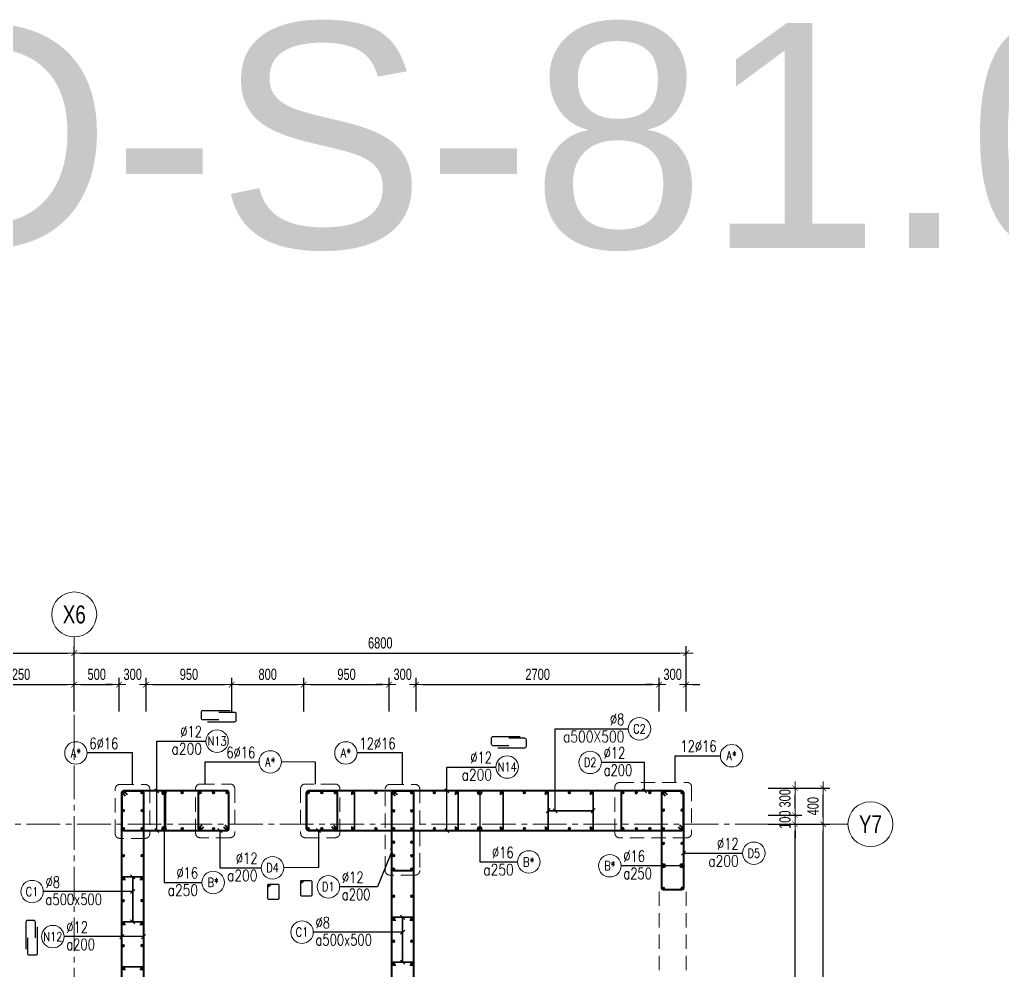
# Model space of a CAD drawing. Header units: millimetres. Extents: x 738475 to 1279438, y -34239 to 156422.
# Drawn here: x 1206921 to 1217840, y 145856 to 156422 of the extents above; entities that cross this region are included whole.
import ezdxf
from ezdxf.enums import TextEntityAlignment as Align

# ---------------------------------------------------------------- set-up
doc = ezdxf.new("R2010")
doc.units = ezdxf.units.MM
doc.header["$MEASUREMENT"] = 0
doc.linetypes.add('HIDDEN2', pattern=[4.7625, 3.175, -1.5875])
doc.linetypes.add('OF_Grid_1$0$CENTER2', pattern=[1.125, 0.75, -0.125, 0.125, -0.125])
doc.layers.get('0').update_dxf_attribs({"lineweight": 20})
doc.layers.get('Defpoints').update_dxf_attribs({"color": 151, "lineweight": 9})
for name, color, linetype, lineweight in [('KC-LEADER', 153, 'Continuous', 18), ('KC-THEP', 6, 'Continuous', 40), ('NDC_S_BEAM', 3, 'HIDDEN2', 20), ('NDC_S_DIM', 1, 'Continuous', 15), ('NDC_S_ENG TEXT', 2, 'Continuous', 20), ('NDC_S_HIDDEN', 8, 'HIDDEN2', 13), ('NDC_S_LEADER', 1, 'Continuous', 15), ('NDC_S_REBAR', 4, 'Continuous', 35), ('NDC_S_STIRRUP', 4, 'Continuous', 40), ('NDC_S_VN TEXT', 7, 'Continuous', 20), ('NDC_S_WALL', 6, 'Continuous', 35), ('OF_Grid_1$0$NDC_S_AXIS', 5, 'OF_Grid_1$0$CENTER2', 13), ('OF_Grid_1$0$NDC_S_SYMBOL', 1, 'Continuous', 15), ('OF_Grid_1$0$NDC_S_TEXT SYMBOL', 7, 'Continuous', 20)]:
    doc.layers.add(name, color=color, linetype=linetype, lineweight=lineweight)
doc.layers.add('Leader', color=6, linetype='Continuous')
doc.layers.add('Ligature', color=1, linetype='Continuous')
doc.styles.add('NDC_DIM', font='', dxfattribs={"width": 0.75})
doc.styles.add('NDC_EN TXT', font='romans.shx', dxfattribs={"width": 0.8})
doc.styles.add('OF_Grid_1$0$NDC_ANNO', font='', dxfattribs={"width": 0.8})
doc.styles.get("Standard").update_dxf_attribs({"font": 'arial.ttf'})
doc.styles.get('NDC_DIM').set_extended_font_data('Dotum')
doc.styles.get('OF_Grid_1$0$NDC_ANNO').set_extended_font_data('Dotum')
doc.dimstyles.new('NDC_dim_25', dxfattribs={"dimscale": 25, "dimtxt": 2.5, "dimasz": 1.5, "dimexe": 1.5, "dimexo": 2.5, "dimgap": 1, "dimtad": 1, "dimdec": 0, "dimzin": 0, "dimdsep": 46, "dimtxsty": 'NDC_DIM', "dimblk": 'DIMMARK', "dimcen": 0.09, "dimdle": 1.2, "dimclrd": 1, "dimclre": 1, "dimclrt": 3, "dimadec": 0, "dimazin": 0, "dimtfac": 1, "dimtdec": 0, "dimtix": 1, "dimtofl": 0, "dimtmove": 0, "dimatfit": 3, "dimfxl": 6, "dimfxlon": 1, "dimtolj": 1, "dimtzin": 0, "dimarcsym": 0})
doc.dimstyles.new('NDC_dim_30', dxfattribs={"dimscale": 30, "dimtxt": 2.5, "dimasz": 1.5, "dimexe": 1.5, "dimexo": 2.5, "dimgap": 1, "dimtad": 1, "dimdec": 0, "dimzin": 0, "dimdsep": 46, "dimtxsty": 'NDC_DIM', "dimblk": 'DIMMARK', "dimcen": 0.09, "dimdle": 1.2, "dimclrd": 1, "dimclre": 1, "dimclrt": 3, "dimadec": 0, "dimazin": 0, "dimtfac": 1, "dimtdec": 0, "dimtix": 1, "dimtofl": 0, "dimtmove": 0, "dimatfit": 3, "dimfxl": 6, "dimfxlon": 1, "dimtolj": 1, "dimtzin": 0, "dimarcsym": 0})
doc.dimstyles.new('NDC_dim_50', dxfattribs={"dimscale": 50, "dimtxt": 2.5, "dimasz": 1.5, "dimexe": 1.5, "dimexo": 2.5, "dimgap": 1, "dimtad": 1, "dimdec": 0, "dimzin": 0, "dimdsep": 46, "dimtxsty": 'NDC_DIM', "dimblk": 'DIMMARK', "dimcen": 0.09, "dimdle": 1.2, "dimclrd": 1, "dimclre": 1, "dimclrt": 3, "dimadec": 0, "dimazin": 0, "dimtfac": 1, "dimtdec": 0, "dimtix": 1, "dimtofl": 0, "dimtmove": 0, "dimatfit": 3, "dimfxl": 6, "dimfxlon": 1, "dimtolj": 1, "dimtzin": 0, "dimarcsym": 0})

# ---------------------------------------------------------------- blocks, each defined once
blk = doc.blocks.new('THEP')
at = {"layer": 'KC-LEADER', "color": 6}
blk.add_circle((0, 0), 14, dxfattribs=at)
at = {"layer": 'KC-THEP'}
for p, q in [((-14, 0), (14, 0)), ((10, 10), (-10, -10)), ((-10, 10), (10, -10)), ((0, 14), (0, -14))]:
    blk.add_line(p, q, dxfattribs=at)
blk = doc.blocks.new('DIMMARK')
at = {"layer": 'NDC_S_DIM', "color": 1}
blk.add_line((-1.5, 0), (1, 0), dxfattribs=at)
at = {"layer": 'NDC_S_DIM', "color": 2, "const_width": 0.1}
blk.add_lwpolyline([(-0.42, -0.42), (0.42, 0.42)], dxfattribs=at)
blk = doc.blocks.new('*U11')
blk.add_circle((-2.5, 0), 2.5)
at = {"layer": 'NDC_S_VN TEXT', "color": 3, "style": 'NDC_EN TXT', "width": 0.75}
for tag, p in [('DK1', (0.5, 0.85)), ('KC1', (0.5, -2.97))]:
    blk.add_attdef(tag, p, '', height=2.5, dxfattribs=at)
at = {"layer": 'NDC_S_VN TEXT', "color": 7, "style": 'NDC_EN TXT', "width": 0.8}
blk.add_attdef('SH2', text='', height=2, dxfattribs=at).set_placement((-2.5, 0), align=Align.MIDDLE)
blk = doc.blocks.new('A$C72321851')
at = {"layer": 'Ligature'}
for points in [[(-61, -129), (-61, 171, -0.414214), (-43, 189), (26, 189, -0.414214), (43, 171), (43, -4)], [(-40, -4), (-40, -180, 0.414214), (-22, -197), (47, -197, 0.414214), (65, -180), (65, 121)]]:
    blk.add_lwpolyline(points, format="xyb", dxfattribs=at)
blk = doc.blocks.new('*U12')
blk.add_circle((-2.5, 0), 2.5)
at = {"layer": 'NDC_S_VN TEXT', "color": 3, "style": 'NDC_EN TXT', "width": 0.75}
for tag, p in [('DK1', (0.5, 0.85)), ('KC1', (0.5, -2.97))]:
    blk.add_attdef(tag, p, '', height=2.5, dxfattribs=at)
at = {"layer": 'NDC_S_VN TEXT', "color": 7, "style": 'NDC_EN TXT', "width": 0.8}
blk.add_attdef('SH2', text='', height=2, dxfattribs=at).set_placement((-2.5, 0), align=Align.MIDDLE)
blk = doc.blocks.new('*U9')
blk.add_circle((2.5, 0), 2.5)
at = {"layer": 'NDC_S_VN TEXT', "color": 3, "style": 'NDC_EN TXT', "width": 0.75}
blk.add_attdef('DK2', text='', height=2.5, dxfattribs=at).set_placement((-0.85, 0.85), align=Align.RIGHT)
at = {"layer": 'NDC_S_VN TEXT', "color": 7, "style": 'NDC_EN TXT', "width": 0.8}
blk.add_attdef('SH3', text='', height=2, dxfattribs=at).set_placement((2.5, 0), align=Align.MIDDLE)
blk = doc.blocks.new('*U10')
blk.add_circle((2.5, 0), 2.5)
at = {"layer": 'NDC_S_VN TEXT', "color": 3, "style": 'NDC_EN TXT'}
for tag, width, p in [('DK2', 0.75, (-0.85, 0.85)), ('KC2', 0.8, (-0.85, -2.97))]:
    blk.add_attdef(tag, text='', height=2.5, dxfattribs=dict(at, width=width)).set_placement(p, align=Align.RIGHT)
at = {"layer": 'NDC_S_VN TEXT', "color": 7, "style": 'NDC_EN TXT', "width": 0.8}
blk.add_attdef('SH3', text='', height=2, dxfattribs=at).set_placement((2.5, 0), align=Align.MIDDLE)
blk = doc.blocks.new('*U13')
blk.add_circle((-2.5, 0), 2.5)
at = {"layer": 'NDC_S_VN TEXT', "color": 3, "style": 'NDC_EN TXT', "width": 0.75}
blk.add_attdef('DK1', (0.5, 0.85), '', height=2.5, dxfattribs=at)
at = {"layer": 'NDC_S_VN TEXT', "color": 7, "style": 'NDC_EN TXT', "width": 0.8}
blk.add_attdef('SH2', text='', height=2, dxfattribs=at).set_placement((-2.5, 0), align=Align.MIDDLE)
blk = doc.blocks.new('*U31')
at = {"layer": 'KC-THEP', "xscale": -1, "rotation": 170.331435563619}
blk.add_blockref('THEP', (0, 200), dxfattribs=at)
at = {"layer": 'KC-THEP', "rotation": 9.668564436380946}
blk.add_blockref('THEP', (0, -200), dxfattribs=at)
blk = doc.blocks.new('*U38')
at = {"layer": 'NDC_S_HIDDEN', "color": 0, "linetype": 'ByBlock', "lineweight": -2, "transparency": 16777216}
for p in [(0, 0), (250, 0), (500, 0), (750, 0), (1000, 0), (1250, 0), (1500, 0), (1750, 0)]:
    blk.add_blockref('*U31', p, dxfattribs=at)
blk = doc.blocks.new('*U39')
at = {"layer": 'NDC_S_REBAR'}
blk.add_lwpolyline([(-15, 175), (-15, 200, -1), (15, 200), (15, -200, -1), (-15, -200), (-15, -175)], format="xyb", dxfattribs=at)
blk = doc.blocks.new('*U40')
at = {"layer": 'NDC_S_HIDDEN', "color": 0, "linetype": 'ByBlock', "lineweight": -2, "transparency": 16777216}
for p in [(0, 0), (500, 0), (1000, 0), (1500, 0)]:
    blk.add_blockref('*U39', p, dxfattribs=at)
blk = doc.blocks.new('*U16')
at = {"layer": 'OF_Grid_1$0$NDC_S_SYMBOL'}
blk.add_line((0, 5), (0, 9), dxfattribs=at)
blk.add_circle((0, 0), 5, dxfattribs=at)
at = {"layer": 'OF_Grid_1$0$NDC_S_TEXT SYMBOL', "color": 7, "style": 'OF_Grid_1$0$NDC_ANNO', "width": 0.8}
blk.add_attdef('GRID', text='', height=4, dxfattribs=at).set_placement((0, 0), align=Align.MIDDLE)
blk = doc.blocks.new('*D307')
at = {"layer": 'Defpoints', "color": 0, "ltscale": 200, "transparency": 16777216}
for p in [(1207527, 149382), (1199427, 147828), (1207527, 147259)]:
    blk.add_point(p, dxfattribs=at)
at = {"layer": 'NDC_S_DIM', "color": 1, "lineweight": -2, "ltscale": 200, "transparency": 16777216}
for p, q in [((1199427, 149082), (1199427, 149457)), ((1207527, 149082), (1207527, 149457)), ((1199502, 149382), (1207452, 149382))]:
    blk.add_line(p, q, dxfattribs=at)
at = {"layer": 'NDC_S_DIM', "color": 1, "lineweight": -2, "ltscale": 200, "transparency": 16777216, "xscale": 75, "yscale": 75, "zscale": 75, "rotation": 180}
blk.add_blockref('DIMMARK', (1199427, 149382), dxfattribs=at)
at = {"layer": 'NDC_S_DIM', "color": 1, "lineweight": -2, "ltscale": 200, "transparency": 16777216, "xscale": 75, "yscale": 75, "zscale": 75}
blk.add_blockref('DIMMARK', (1207527, 149382), dxfattribs=at)
at = {"layer": 'NDC_S_DIM', "color": 3, "ltscale": 200, "transparency": 16777216, "insert": (1203477, 149494), "char_height": 125, "attachment_point": 5, "style": 'NDC_DIM'}
blk.add_mtext('\\A1;8100', dxfattribs=at)
blk = doc.blocks.new('*D308')
at = {"layer": 'Defpoints', "color": 0, "ltscale": 200, "transparency": 16777216}
for p in [(1214328, 149382), (1207527, 147259), (1214328, 146629)]:
    blk.add_point(p, dxfattribs=at)
at = {"layer": 'NDC_S_DIM', "color": 1, "lineweight": -2, "ltscale": 200, "transparency": 16777216}
for p, q in [((1207527, 149082), (1207527, 149457)), ((1214328, 149082), (1214328, 149457)), ((1207602, 149382), (1214253, 149382))]:
    blk.add_line(p, q, dxfattribs=at)
at = {"layer": 'NDC_S_DIM', "color": 1, "lineweight": -2, "ltscale": 200, "transparency": 16777216, "xscale": 75, "yscale": 75, "zscale": 75, "rotation": 180}
blk.add_blockref('DIMMARK', (1207527, 149382), dxfattribs=at)
at = {"layer": 'NDC_S_DIM', "color": 1, "lineweight": -2, "ltscale": 200, "transparency": 16777216, "xscale": 75, "yscale": 75, "zscale": 75}
blk.add_blockref('DIMMARK', (1214328, 149382), dxfattribs=at)
at = {"layer": 'NDC_S_DIM', "color": 3, "ltscale": 200, "transparency": 16777216, "insert": (1210928, 149494), "char_height": 125, "attachment_point": 5, "style": 'NDC_DIM'}
blk.add_mtext('\\A1;6800', dxfattribs=at)
blk = doc.blocks.new('*D316')
at = {"layer": 'Defpoints', "color": 0, "transparency": 16777216}
for p in [(1213697, 147480), (1215537, 147480), (1213588, 135880)]:
    blk.add_point(p, dxfattribs=at)
at = {"layer": 'NDC_S_DIM', "color": 1, "lineweight": -2, "transparency": 16777216}
for p, q in [((1215237, 147480), (1215612, 147480)), ((1215537, 135955), (1215537, 147405)), ((1215237, 135880), (1215612, 135880))]:
    blk.add_line(p, q, dxfattribs=at)
at = {"layer": 'NDC_S_DIM', "color": 1, "lineweight": -2, "transparency": 16777216, "xscale": 75, "yscale": 75, "zscale": 75}
for p, rotation in [((1215537, 147480), 90), ((1215537, 135880), 270)]:
    blk.add_blockref('DIMMARK', p, dxfattribs=dict(at, rotation=rotation))
at = {"layer": 'NDC_S_DIM', "color": 3, "transparency": 16777216, "insert": (1215425, 141680), "char_height": 125, "attachment_point": 5, "rotation": 90, "style": 'NDC_DIM'}
blk.add_mtext('\\A1;11600', dxfattribs=at)
blk = doc.blocks.new('*D317')
at = {"layer": 'Defpoints', "color": 0, "ltscale": 200, "transparency": 16777216}
for p in [(1214027, 147580), (1215537, 147580), (1213697, 147480)]:
    blk.add_point(p, dxfattribs=at)
at = {"layer": 'NDC_S_DIM', "color": 1, "lineweight": -2, "ltscale": 200, "transparency": 16777216}
for p, q in [((1215537, 147655), (1215537, 147730)), ((1215237, 147580), (1215612, 147580)), ((1215237, 147480), (1215612, 147480)), ((1215537, 147405), (1215537, 147330))]:
    blk.add_line(p, q, dxfattribs=at)
at = {"layer": 'NDC_S_DIM', "color": 1, "lineweight": -2, "ltscale": 200, "transparency": 16777216, "xscale": 75, "yscale": 75, "zscale": 75}
for p, rotation in [((1215537, 147580), 270), ((1215537, 147480), 90)]:
    blk.add_blockref('DIMMARK', p, dxfattribs=dict(at, rotation=rotation))
at = {"layer": 'NDC_S_DIM', "color": 3, "ltscale": 200, "transparency": 16777216, "insert": (1215425, 147530), "char_height": 125, "attachment_point": 5, "rotation": 90, "style": 'NDC_DIM'}
blk.add_mtext('\\A1;100', dxfattribs=at)
blk = doc.blocks.new('*D68')
at = {"layer": 'Defpoints', "color": 0, "ltscale": 200, "transparency": 16777216}
for p in [(1214327, 147880), (1215537, 147880), (1214027, 147580)]:
    blk.add_point(p, dxfattribs=at)
at = {"layer": 'NDC_S_DIM', "color": 1, "lineweight": -2, "ltscale": 200, "transparency": 16777216}
for p, q in [((1215237, 147880), (1215612, 147880)), ((1215537, 147655), (1215537, 147805)), ((1215237, 147580), (1215612, 147580))]:
    blk.add_line(p, q, dxfattribs=at)
at = {"layer": 'NDC_S_DIM', "color": 1, "lineweight": -2, "ltscale": 200, "transparency": 16777216, "xscale": 75, "yscale": 75, "zscale": 75}
for p, rotation in [((1215537, 147880), 90), ((1215537, 147580), 270)]:
    blk.add_blockref('DIMMARK', p, dxfattribs=dict(at, rotation=rotation))
at = {"layer": 'NDC_S_DIM', "color": 3, "ltscale": 200, "transparency": 16777216, "insert": (1215425, 147768), "char_height": 125, "attachment_point": 5, "rotation": 90, "style": 'NDC_DIM'}
blk.add_mtext('\\A1;300', dxfattribs=at)
blk = doc.blocks.new('*D321')
at = {"layer": 'Defpoints', "color": 0, "ltscale": 200, "transparency": 16777216}
for p in [(1214213, 147480), (1215850, 147480), (1214213, 135880)]:
    blk.add_point(p, dxfattribs=at)
at = {"layer": 'NDC_S_DIM', "color": 1, "lineweight": -2, "ltscale": 200, "transparency": 16777216}
for p, q in [((1215550, 147480), (1215925, 147480)), ((1215850, 135955), (1215850, 147405)), ((1215550, 135880), (1215925, 135880))]:
    blk.add_line(p, q, dxfattribs=at)
at = {"layer": 'NDC_S_DIM', "color": 1, "lineweight": -2, "ltscale": 200, "transparency": 16777216, "xscale": 75, "yscale": 75, "zscale": 75}
for p, rotation in [((1215850, 147480), 90), ((1215850, 135880), 270)]:
    blk.add_blockref('DIMMARK', p, dxfattribs=dict(at, rotation=rotation))
at = {"layer": 'NDC_S_DIM', "color": 3, "ltscale": 200, "transparency": 16777216, "insert": (1215737, 141680), "char_height": 125, "attachment_point": 5, "rotation": 90, "style": 'NDC_DIM'}
blk.add_mtext('\\A1;11600', dxfattribs=at)
blk = doc.blocks.new('*D322')
at = {"layer": 'Defpoints', "color": 0, "ltscale": 200, "transparency": 16777216}
for p in [(1214327, 147880), (1215850, 147880), (1214213, 147480)]:
    blk.add_point(p, dxfattribs=at)
at = {"layer": 'NDC_S_DIM', "color": 1, "lineweight": -2, "ltscale": 200, "transparency": 16777216}
for p, q in [((1215550, 147880), (1215925, 147880)), ((1215850, 147555), (1215850, 147805)), ((1215550, 147480), (1215925, 147480))]:
    blk.add_line(p, q, dxfattribs=at)
at = {"layer": 'NDC_S_DIM', "color": 1, "lineweight": -2, "ltscale": 200, "transparency": 16777216, "xscale": 75, "yscale": 75, "zscale": 75}
for p, rotation in [((1215850, 147880), 90), ((1215850, 147480), 270)]:
    blk.add_blockref('DIMMARK', p, dxfattribs=dict(at, rotation=rotation))
at = {"layer": 'NDC_S_DIM', "color": 3, "ltscale": 200, "transparency": 16777216, "insert": (1215737, 147680), "char_height": 125, "attachment_point": 5, "rotation": 90, "style": 'NDC_DIM'}
blk.add_mtext('\\A1;400', dxfattribs=at)
blk = doc.blocks.new('*U17')
at = {"layer": 'OF_Grid_1$0$NDC_S_SYMBOL'}
blk.add_line((-5, 0), (-9, 0), dxfattribs=at)
blk.add_circle((0, 0), 5, dxfattribs=at)
at = {"layer": 'OF_Grid_1$0$NDC_S_TEXT SYMBOL', "color": 7, "style": 'OF_Grid_1$0$NDC_ANNO', "width": 0.8}
blk.add_attdef('GRID', text='', height=4, rotation=90, dxfattribs=at).set_placement((0, 0), align=Align.MIDDLE)
blk = doc.blocks.new('*D331')
at = {"layer": 'Defpoints', "color": 0, "ltscale": 200, "transparency": 16777216}
for p in [(1207527, 149032), (1207527, 147480), (1206277, 147380)]:
    blk.add_point(p, dxfattribs=at)
at = {"layer": 'NDC_S_DIM', "color": 1, "lineweight": -2, "ltscale": 200, "transparency": 16777216}
for p, q in [((1206277, 148732), (1206277, 149107)), ((1207527, 148732), (1207527, 149107)), ((1206352, 149032), (1207452, 149032))]:
    blk.add_line(p, q, dxfattribs=at)
at = {"layer": 'NDC_S_DIM', "color": 1, "lineweight": -2, "ltscale": 200, "transparency": 16777216, "xscale": 75, "yscale": 75, "zscale": 75, "rotation": 180}
blk.add_blockref('DIMMARK', (1206277, 149032), dxfattribs=at)
at = {"layer": 'NDC_S_DIM', "color": 1, "lineweight": -2, "ltscale": 200, "transparency": 16777216, "xscale": 75, "yscale": 75, "zscale": 75}
blk.add_blockref('DIMMARK', (1207527, 149032), dxfattribs=at)
at = {"layer": 'NDC_S_DIM', "color": 3, "ltscale": 200, "transparency": 16777216, "insert": (1206902, 149145), "char_height": 125, "attachment_point": 5, "style": 'NDC_DIM'}
blk.add_mtext('\\A1;1250', dxfattribs=at)
blk = doc.blocks.new('*D332')
at = {"layer": 'Defpoints', "color": 0, "ltscale": 200, "transparency": 16777216}
for p in [(1208027, 149032), (1208027, 147757), (1207527, 147480)]:
    blk.add_point(p, dxfattribs=at)
at = {"layer": 'NDC_S_DIM', "color": 1, "lineweight": -2, "ltscale": 200, "transparency": 16777216}
for p, q in [((1207527, 148732), (1207527, 149107)), ((1208027, 148732), (1208027, 149107)), ((1207602, 149032), (1207952, 149032))]:
    blk.add_line(p, q, dxfattribs=at)
at = {"layer": 'NDC_S_DIM', "color": 1, "lineweight": -2, "ltscale": 200, "transparency": 16777216, "xscale": 75, "yscale": 75, "zscale": 75, "rotation": 180}
blk.add_blockref('DIMMARK', (1207527, 149032), dxfattribs=at)
at = {"layer": 'NDC_S_DIM', "color": 1, "lineweight": -2, "ltscale": 200, "transparency": 16777216, "xscale": 75, "yscale": 75, "zscale": 75}
blk.add_blockref('DIMMARK', (1208027, 149032), dxfattribs=at)
at = {"layer": 'NDC_S_DIM', "color": 3, "ltscale": 200, "transparency": 16777216, "insert": (1207777, 149145), "char_height": 125, "attachment_point": 5, "style": 'NDC_DIM'}
blk.add_mtext('\\A1;500', dxfattribs=at)
blk = doc.blocks.new('*D333')
at = {"layer": 'Defpoints', "color": 0, "ltscale": 200, "transparency": 16777216}
for p in [(1208327, 149032), (1208027, 147757), (1208327, 147261)]:
    blk.add_point(p, dxfattribs=at)
at = {"layer": 'NDC_S_DIM', "color": 1, "lineweight": -2, "ltscale": 200, "transparency": 16777216}
for p, q in [((1208027, 148732), (1208027, 149107)), ((1208327, 148732), (1208327, 149107)), ((1207952, 149032), (1207877, 149032)), ((1208402, 149032), (1208477, 149032))]:
    blk.add_line(p, q, dxfattribs=at)
at = {"layer": 'NDC_S_DIM', "color": 1, "lineweight": -2, "ltscale": 200, "transparency": 16777216, "xscale": 75, "yscale": 75, "zscale": 75}
blk.add_blockref('DIMMARK', (1208027, 149032), dxfattribs=at)
at = {"layer": 'NDC_S_DIM', "color": 1, "lineweight": -2, "ltscale": 200, "transparency": 16777216, "xscale": 75, "yscale": 75, "zscale": 75, "rotation": 180}
blk.add_blockref('DIMMARK', (1208327, 149032), dxfattribs=at)
at = {"layer": 'NDC_S_DIM', "color": 3, "ltscale": 200, "transparency": 16777216, "insert": (1208177, 149145), "char_height": 125, "attachment_point": 5, "style": 'NDC_DIM'}
blk.add_mtext('\\A1;300', dxfattribs=at)
blk = doc.blocks.new('*D334')
at = {"layer": 'Defpoints', "color": 0, "ltscale": 200, "transparency": 16777216}
for p in [(1209277, 149032), (1209277, 147380), (1208327, 147261)]:
    blk.add_point(p, dxfattribs=at)
at = {"layer": 'NDC_S_DIM', "color": 1, "lineweight": -2, "ltscale": 200, "transparency": 16777216}
for p, q in [((1208327, 148732), (1208327, 149107)), ((1209277, 148732), (1209277, 149107)), ((1208402, 149032), (1209202, 149032))]:
    blk.add_line(p, q, dxfattribs=at)
at = {"layer": 'NDC_S_DIM', "color": 1, "lineweight": -2, "ltscale": 200, "transparency": 16777216, "xscale": 75, "yscale": 75, "zscale": 75, "rotation": 180}
blk.add_blockref('DIMMARK', (1208327, 149032), dxfattribs=at)
at = {"layer": 'NDC_S_DIM', "color": 1, "lineweight": -2, "ltscale": 200, "transparency": 16777216, "xscale": 75, "yscale": 75, "zscale": 75}
blk.add_blockref('DIMMARK', (1209277, 149032), dxfattribs=at)
at = {"layer": 'NDC_S_DIM', "color": 3, "ltscale": 200, "transparency": 16777216, "insert": (1208802, 149145), "char_height": 125, "attachment_point": 5, "style": 'NDC_DIM'}
blk.add_mtext('\\A1;950', dxfattribs=at)
blk = doc.blocks.new('*D335')
at = {"layer": 'Defpoints', "color": 0, "ltscale": 200, "transparency": 16777216}
for p in [(1210078, 149032), (1210078, 147653), (1209277, 147380)]:
    blk.add_point(p, dxfattribs=at)
at = {"layer": 'NDC_S_DIM', "color": 1, "lineweight": -2, "ltscale": 200, "transparency": 16777216}
for p, q in [((1209277, 148732), (1209277, 149107)), ((1210078, 148732), (1210078, 149107)), ((1209352, 149032), (1210003, 149032))]:
    blk.add_line(p, q, dxfattribs=at)
at = {"layer": 'NDC_S_DIM', "color": 1, "lineweight": -2, "ltscale": 200, "transparency": 16777216, "xscale": 75, "yscale": 75, "zscale": 75, "rotation": 180}
blk.add_blockref('DIMMARK', (1209277, 149032), dxfattribs=at)
at = {"layer": 'NDC_S_DIM', "color": 1, "lineweight": -2, "ltscale": 200, "transparency": 16777216, "xscale": 75, "yscale": 75, "zscale": 75}
blk.add_blockref('DIMMARK', (1210078, 149032), dxfattribs=at)
at = {"layer": 'NDC_S_DIM', "color": 3, "ltscale": 200, "transparency": 16777216, "insert": (1209677, 149145), "char_height": 125, "attachment_point": 5, "style": 'NDC_DIM'}
blk.add_mtext('\\A1;800', dxfattribs=at)
blk = doc.blocks.new('*D336')
at = {"layer": 'Defpoints', "color": 0, "ltscale": 200, "transparency": 16777216}
for p in [(1211027, 149032), (1210078, 147653), (1211027, 147352)]:
    blk.add_point(p, dxfattribs=at)
at = {"layer": 'NDC_S_DIM', "color": 1, "lineweight": -2, "ltscale": 200, "transparency": 16777216}
for p, q in [((1210078, 148732), (1210078, 149107)), ((1211027, 148732), (1211027, 149107)), ((1210153, 149032), (1210952, 149032))]:
    blk.add_line(p, q, dxfattribs=at)
at = {"layer": 'NDC_S_DIM', "color": 1, "lineweight": -2, "ltscale": 200, "transparency": 16777216, "xscale": 75, "yscale": 75, "zscale": 75, "rotation": 180}
blk.add_blockref('DIMMARK', (1210078, 149032), dxfattribs=at)
at = {"layer": 'NDC_S_DIM', "color": 1, "lineweight": -2, "ltscale": 200, "transparency": 16777216, "xscale": 75, "yscale": 75, "zscale": 75}
blk.add_blockref('DIMMARK', (1211027, 149032), dxfattribs=at)
at = {"layer": 'NDC_S_DIM', "color": 3, "ltscale": 200, "transparency": 16777216, "insert": (1210553, 149145), "char_height": 125, "attachment_point": 5, "style": 'NDC_DIM'}
blk.add_mtext('\\A1;950', dxfattribs=at)
blk = doc.blocks.new('*D337')
at = {"layer": 'Defpoints', "color": 0, "ltscale": 200, "transparency": 16777216}
for p in [(1211327, 149032), (1211027, 147352), (1211327, 147329)]:
    blk.add_point(p, dxfattribs=at)
at = {"layer": 'NDC_S_DIM', "color": 1, "lineweight": -2, "ltscale": 200, "transparency": 16777216}
for p, q in [((1211027, 148732), (1211027, 149107)), ((1211327, 148732), (1211327, 149107)), ((1210952, 149032), (1210877, 149032)), ((1211402, 149032), (1211477, 149032))]:
    blk.add_line(p, q, dxfattribs=at)
at = {"layer": 'NDC_S_DIM', "color": 1, "lineweight": -2, "ltscale": 200, "transparency": 16777216, "xscale": 75, "yscale": 75, "zscale": 75}
blk.add_blockref('DIMMARK', (1211027, 149032), dxfattribs=at)
at = {"layer": 'NDC_S_DIM', "color": 1, "lineweight": -2, "ltscale": 200, "transparency": 16777216, "xscale": 75, "yscale": 75, "zscale": 75, "rotation": 180}
blk.add_blockref('DIMMARK', (1211327, 149032), dxfattribs=at)
at = {"layer": 'NDC_S_DIM', "color": 3, "ltscale": 200, "transparency": 16777216, "insert": (1211177, 149145), "char_height": 125, "attachment_point": 5, "style": 'NDC_DIM'}
blk.add_mtext('\\A1;300', dxfattribs=at)
blk = doc.blocks.new('*D338')
at = {"layer": 'Defpoints', "color": 0, "ltscale": 200, "transparency": 16777216}
for p in [(1214027, 149032), (1211327, 147329), (1214027, 147194)]:
    blk.add_point(p, dxfattribs=at)
at = {"layer": 'NDC_S_DIM', "color": 1, "lineweight": -2, "ltscale": 200, "transparency": 16777216}
for p, q in [((1211327, 148732), (1211327, 149107)), ((1214027, 148732), (1214027, 149107)), ((1211402, 149032), (1213952, 149032))]:
    blk.add_line(p, q, dxfattribs=at)
at = {"layer": 'NDC_S_DIM', "color": 1, "lineweight": -2, "ltscale": 200, "transparency": 16777216, "xscale": 75, "yscale": 75, "zscale": 75, "rotation": 180}
blk.add_blockref('DIMMARK', (1211327, 149032), dxfattribs=at)
at = {"layer": 'NDC_S_DIM', "color": 1, "lineweight": -2, "ltscale": 200, "transparency": 16777216, "xscale": 75, "yscale": 75, "zscale": 75}
blk.add_blockref('DIMMARK', (1214027, 149032), dxfattribs=at)
at = {"layer": 'NDC_S_DIM', "color": 3, "ltscale": 200, "transparency": 16777216, "insert": (1212677, 149145), "char_height": 125, "attachment_point": 5, "style": 'NDC_DIM'}
blk.add_mtext('\\A1;2700', dxfattribs=at)
blk = doc.blocks.new('*D339')
at = {"layer": 'Defpoints', "color": 0, "ltscale": 200, "transparency": 16777216}
for p in [(1214327, 149032), (1214027, 147194), (1214327, 147194)]:
    blk.add_point(p, dxfattribs=at)
at = {"layer": 'NDC_S_DIM', "color": 1, "lineweight": -2, "ltscale": 200, "transparency": 16777216}
for p, q in [((1214027, 148732), (1214027, 149107)), ((1214327, 148732), (1214327, 149107)), ((1213952, 149032), (1213877, 149032)), ((1214402, 149032), (1214477, 149032))]:
    blk.add_line(p, q, dxfattribs=at)
at = {"layer": 'NDC_S_DIM', "color": 1, "lineweight": -2, "ltscale": 200, "transparency": 16777216, "xscale": 75, "yscale": 75, "zscale": 75}
blk.add_blockref('DIMMARK', (1214027, 149032), dxfattribs=at)
at = {"layer": 'NDC_S_DIM', "color": 1, "lineweight": -2, "ltscale": 200, "transparency": 16777216, "xscale": 75, "yscale": 75, "zscale": 75, "rotation": 180}
blk.add_blockref('DIMMARK', (1214327, 149032), dxfattribs=at)
at = {"layer": 'NDC_S_DIM', "color": 3, "ltscale": 200, "transparency": 16777216, "insert": (1214177, 149145), "char_height": 125, "attachment_point": 5, "style": 'NDC_DIM'}
blk.add_mtext('\\A1;300', dxfattribs=at)

msp = doc.modelspace()

# ---------------------------------------------------------------- linework, layer by layer
at = {"layer": 'Ligature'}
for points in [[(1209698.202, 146785.135), (1209682.237, 146801.101, -0.668178638), (1209688.01, 146815.039), (1209792.639, 146815.039, -0.414213562), (1209800.804, 146806.875), (1209800.804, 146649.767, -0.414213562), (1209792.639, 146641.602), (1209688.01, 146641.602, -0.414213562), (1209679.845, 146649.767), (1209679.845, 146806.875, -0.668178638), (1209693.783, 146812.648), (1209709.749, 146796.682)], [(1210063.218, 146823.606), (1210047.252, 146839.572, -0.668178638), (1210053.026, 146853.51), (1210157.654, 146853.51, -0.414213562), (1210165.819, 146845.345), (1210165.819, 146688.238, -0.414213562), (1210157.654, 146680.073), (1210053.026, 146680.073, -0.414213562), (1210044.861, 146688.238), (1210044.861, 146845.345, -0.668178638), (1210058.799, 146851.119), (1210074.765, 146835.153)]]:
    msp.add_lwpolyline(points, format="xyb", dxfattribs=at)
at = {"layer": 'NDC_S_BEAM', "ltscale": 50}
for p, q in [((1214027.486, 146730.175), (1214027.486, 145330.175)), ((1214327.486, 146730.175), (1214327.486, 145330.175))]:
    msp.add_line(p, q, dxfattribs=at)
at = {"layer": 'NDC_S_HIDDEN', "ltscale": 50}
for points in [[(1208032.445, 147921.715), (1208316.706, 147921.715, -0.414213562), (1208366.706, 147871.715), (1208366.706, 147372.895, -0.414213562), (1208316.706, 147322.895), (1208032.445, 147322.895, -0.414213562), (1207982.445, 147372.895), (1207982.445, 147871.715, -0.414213562)], [(1208925.516, 147926.333), (1209260.74, 147926.333, -0.414213562), (1209310.74, 147876.333), (1209310.74, 147380.175, -0.414213562), (1209260.74, 147330.175), (1208925.516, 147330.175, -0.414213562), (1208875.516, 147380.175), (1208875.516, 147876.333, -0.414213562)], [(1210427.856, 147926.333), (1210092.632, 147926.333, 0.414213562), (1210042.632, 147876.333), (1210042.632, 147380.175, 0.414213562), (1210092.632, 147330.175), (1210427.856, 147330.175, 0.414213562), (1210477.856, 147380.175), (1210477.856, 147876.333, 0.414213562)], [(1211032.445, 147921.715), (1211316.706, 147921.715, -0.414213562), (1211366.706, 147871.715), (1211366.706, 146964.3, -0.414213562), (1211316.706, 146914.3), (1211032.445, 146914.3, -0.414213562), (1210982.445, 146964.3), (1210982.445, 147871.715, -0.414213562)], [(1213585.382, 147943.575), (1214337.593, 147943.575, -0.414213562), (1214387.593, 147893.575), (1214387.593, 147379.556, -0.414213562), (1214337.593, 147329.556), (1213585.382, 147329.556, -0.414213562), (1213535.382, 147379.556), (1213535.382, 147893.575, -0.414213562)]]:
    msp.add_lwpolyline(points, format="xyb", close=True, dxfattribs=at)
at = {"layer": 'NDC_S_REBAR'}
for points in [[(1208510.516, 147805.175), (1208510.516, 147830.175, -1), (1208540.516, 147830.175), (1208540.516, 147430.175, -1), (1208510.516, 147430.175), (1208510.516, 147455.175)], [(1210612.856, 147805.175), (1210612.856, 147830.175, -1), (1210642.856, 147830.175), (1210642.856, 147430.175, -1), (1210612.856, 147430.175), (1210612.856, 147455.175)], [(1208255.198, 146865.175), (1208280.198, 146865.175, 1), (1208280.198, 146895.175), (1208073.174, 146895.175, 1), (1208073.174, 146865.175), (1208098.174, 146865.175)], [(1211256.79, 146415.175), (1211281.79, 146415.175, 1), (1211281.79, 146445.175), (1211074.766, 146445.175, 1), (1211074.766, 146415.175), (1211099.766, 146415.175)], [(1208255.198, 146365.175), (1208280.198, 146365.175, 1), (1208280.198, 146395.175), (1208073.174, 146395.175, 1), (1208073.174, 146365.175), (1208098.174, 146365.175)], [(1208255.198, 145865.175), (1208280.198, 145865.175, 1), (1208280.198, 145895.175), (1208073.174, 145895.175, 1), (1208073.174, 145865.175), (1208098.174, 145865.175)], [(1211256.79, 145915.175), (1211281.79, 145915.175, 1), (1211281.79, 145945.175), (1211074.766, 145945.175, 1), (1211074.766, 145915.175), (1211099.766, 145915.175)]]:
    msp.add_lwpolyline(points, format="xyb", dxfattribs=at)
at = {"layer": 'NDC_S_STIRRUP'}
for points in [[(1208096.686, 147790.175), (1208056.686, 147830.175, -0.414213562), (1208076.686, 147850.175), (1208276.686, 147850.175, -0.414213562), (1208296.686, 147830.175), (1208296.686, 143880.175, -0.414213562), (1208276.686, 143860.175), (1208076.686, 143860.175, -0.414213562), (1208056.686, 143880.175), (1208056.686, 147830.175, -0.414213562), (1208076.686, 147850.175), (1208116.686, 147810.175)], [(1209185.516, 147450.175), (1209225.516, 147410.175, 0.414213562), (1209245.516, 147430.175), (1209245.516, 147830.175, 0.414213562), (1209225.516, 147850.175), (1208077.486, 147850.175, 0.414213562), (1208057.486, 147830.175), (1208057.486, 147430.175, 0.414213562), (1208077.486, 147410.175), (1209225.516, 147410.175, 0.414213562), (1209245.516, 147430.175), (1209205.516, 147470.175)], [(1208945.516, 147470.175), (1208905.516, 147430.175, 0.414213562), (1208925.516, 147410.175), (1209225.516, 147410.175, 0.414213562), (1209245.516, 147430.175), (1209245.516, 147830.175, 0.414213562), (1209225.516, 147850.175), (1208925.516, 147850.175, 0.414213562), (1208905.516, 147830.175), (1208905.516, 147430.175, 0.414213562), (1208925.516, 147410.175), (1208965.516, 147450.175)], [(1214236.686, 147450.175), (1214276.686, 147410.175, 0.414213562), (1214296.686, 147430.175), (1214296.686, 147830.175, 0.414213562), (1214276.686, 147850.175), (1210127.856, 147850.175, 0.414213562), (1210107.856, 147830.175), (1210107.856, 147430.175, 0.414213562), (1210127.856, 147410.175), (1214276.686, 147410.175, 0.414213562), (1214296.686, 147430.175), (1214256.686, 147470.175)], [(1210407.856, 147470.175), (1210447.856, 147430.175, -0.414213562), (1210427.856, 147410.175), (1210127.856, 147410.175, -0.414213562), (1210107.856, 147430.175), (1210107.856, 147830.175, -0.414213562), (1210127.856, 147850.175), (1210427.856, 147850.175, -0.414213562), (1210447.856, 147830.175), (1210447.856, 147430.175, -0.414213562), (1210427.856, 147410.175), (1210387.856, 147450.175)], [(1211096.686, 147790.175), (1211056.686, 147830.175, -0.414213562), (1211076.686, 147850.175), (1211276.686, 147850.175, -0.414213562), (1211296.686, 147830.175), (1211296.686, 135530.175, -0.414213562), (1211276.686, 135510.175), (1211076.686, 135510.175, -0.414213562), (1211056.686, 135530.175), (1211056.686, 147830.175, -0.414213562), (1211076.686, 147850.175), (1211116.686, 147810.175)], [(1211096.686, 147790.175), (1211056.686, 147830.175, -0.414213562), (1211076.686, 147850.175), (1211276.686, 147850.175, -0.414213562), (1211296.686, 147830.175), (1211296.686, 146980.358, -0.414213562), (1211276.686, 146960.358), (1211076.686, 146960.358, -0.414213562), (1211056.686, 146980.358), (1211056.686, 147830.175, -0.414213562), (1211076.686, 147850.175), (1211116.686, 147810.175)], [(1214236.686, 147450.175), (1214276.686, 147410.175, 0.414213562), (1214296.686, 147430.175), (1214296.686, 147830.175, 0.414213562), (1214276.686, 147850.175), (1213623.174, 147850.175, 0.414213562), (1213603.174, 147830.175), (1213603.174, 147430.175, 0.414213562), (1213623.174, 147410.175), (1214276.686, 147410.175, 0.414213562), (1214296.686, 147430.175), (1214256.686, 147470.175)], [(1214096.686, 147790.175), (1214056.686, 147830.175, -0.414213562), (1214076.686, 147850.175), (1214276.686, 147850.175, -0.414213562), (1214296.686, 147830.175), (1214296.686, 146768.791, -0.414213562), (1214276.686, 146748.791), (1214076.686, 146748.791, -0.414213562), (1214056.686, 146768.791), (1214056.686, 147830.175, -0.414213562), (1214076.686, 147850.175), (1214116.686, 147810.175)]]:
    msp.add_lwpolyline(points, format="xyb", dxfattribs=at)
at = {"layer": 'NDC_S_WALL', "ltscale": 200}
for points in [[(1208027.486, 143830.175, 0, 0, 0), (1208027.486, 147880.175, 0, 0, 0), (1209276.316, 147880.175, 0.5, 0.5, 0), (1209276.316, 147880.175, 0, 0, 0), (1209276.316, 147380.175, 0.5, 0.5, 0), (1209276.316, 147380.175, 0, 0, 0), (1208327.486, 147380.175, 0, 0, 0), (1208327.486, 144780.175, 0, 0, 0)], [(1211027.486, 144780.175, 0, 0, 0), (1211027.486, 147380.175, 0.5, 0.5, 0), (1211027.486, 147380.175, 0, 0, 0), (1210078.656, 147380.175, 0.5, 0.5, 0), (1210078.656, 147380.175, 0, 0, 0), (1210078.656, 147880.175, 0, 0, 0), (1214327.486, 147880.175, 0.5, 0.5, 0), (1214327.486, 147880.175, 0, 0, 0), (1214327.486, 146730.175, 0, 0, 0), (1214027.486, 146730.175, 0, 0, 0)]]:
    msp.add_lwpolyline(points, format="xyseb", dxfattribs=at)
at = {"layer": 'OF_Grid_1$0$NDC_S_AXIS', "ltscale": 500}
for p, q in [((1207527.486, 134257.175), (1207527.486, 149361.284)), ((1197435.003, 147480.175), (1216055.591, 147480.175))]:
    msp.add_line(p, q, dxfattribs=at)

# ---------------------------------------------------------------- block references
at = {"layer": 'KC-THEP'}
for p, rotation in [((1208073.174, 147830.175), 189.668564436381), ((1210127.856, 147830.175), 189.6685644363809), ((1210277.856, 147830.175), 189.6685644363809), ((1210427.856, 147830.175), 189.6685644363809), ((1211276.686, 147830.175), 189.6685644363809), ((1213623.174, 147830.175), 189.6685644363809), ((1213773.174, 147830.175), 189.6685644363809), ((1213923.174, 147830.175), 189.6685644363809), ((1214073.174, 147830.175), 189.6685644363809), ((1208280.198, 147631.027), 9.66856443638095), ((1211076.686, 147629.217), 9.668564436380946), ((1214280.198, 147636.3), 9.66856443638095), ((1208280.198, 147430.175), 9.668564436380946), ((1208525.516, 147430.175), 9.668564436380946), ((1208725.516, 147430.175), 9.668564436380946), ((1208925.516, 147430.175), 9.668564436380946), ((1209075.516, 147430.175), 9.668564436380946), ((1209225.516, 147430.175), 9.668564436380946), ((1210627.856, 147430.175), 9.668564436380946), ((1210877.856, 147430.175), 9.668564436380946), ((1211076.686, 147430.175), 9.668564436380946), ((1214280.198, 147430.175), 9.66856443638095), ((1211076.686, 147280.175), 9.668564436380946), ((1214280.198, 147267.402), 9.66856443638095), ((1208280.198, 147130.175), 9.668564436380946), ((1211076.686, 147130.175), 9.668564436380946), ((1211076.686, 146980.358), 9.668564436380946), ((1214280.198, 147017.402), 9.66856443638095), ((1208073.174, 146880.175), 189.6685644363809), ((1214280.198, 146767.402), 9.66856443638095), ((1211074.766, 146680.175), 9.668564436380926), ((1211278.558, 146680.175), 9.668564436380926), ((1208073.174, 146630.175), 189.6685644363809), ((1211074.766, 146430.175), 9.668564436380926), ((1211278.558, 146430.175), 9.668564436380926), ((1208073.174, 146380.175), 189.6685644363809), ((1208073.174, 146130.175), 189.6685644363809), ((1211074.766, 146180.175), 9.668564436380926), ((1211278.558, 146180.175), 9.668564436380926), ((1208073.174, 145880.175), 189.6685644363809), ((1211074.766, 145930.175), 9.668564436380926), ((1211278.558, 145930.175), 9.668564436380926)]:
    msp.add_blockref('THEP', p, dxfattribs=dict(at, rotation=rotation))
at = {"layer": 'KC-THEP', "xscale": -1}
for p, rotation in [((1208280.198, 147830.175), 170.331435563619), ((1208525.516, 147830.175), 170.331435563619), ((1208725.516, 147830.175), 170.331435563619), ((1208925.516, 147830.175), 170.331435563619), ((1209075.516, 147830.175), 170.331435563619), ((1209225.516, 147830.175), 170.331435563619), ((1210627.856, 147830.175), 170.331435563619), ((1210877.856, 147830.175), 170.331435563619), ((1211076.686, 147830.175), 170.331435563619), ((1214280.198, 147830.175), 170.331435563619), ((1208073.174, 147631.027), 350.3314355636191), ((1211276.686, 147629.217), 350.3314355636191), ((1214073.174, 147636.3), 350.3314355636191), ((1208073.174, 147430.175), 350.3314355636191), ((1210127.856, 147430.175), 350.3314355636191), ((1210277.856, 147430.175), 350.3314355636191), ((1210427.856, 147430.175), 350.3314355636191), ((1211276.686, 147430.175), 350.3314355636191), ((1213623.174, 147430.175), 350.3314355636191), ((1213773.174, 147430.175), 350.3314355636191), ((1213923.174, 147430.175), 350.3314355636191), ((1214073.174, 147430.175), 350.3314355636191), ((1211276.686, 147280.175), 350.3314355636191), ((1214073.174, 147267.402), 350.3314355636191), ((1208073.174, 147130.175), 350.3314355636191), ((1211276.686, 147130.175), 350.3314355636191), ((1211276.686, 146980.358), 350.3314355636191), ((1214073.174, 147017.402), 350.3314355636191), ((1208280.198, 146880.175), 170.331435563619), ((1214073.174, 146767.402), 350.3314355636191), ((1208280.198, 146630.175), 170.331435563619), ((1208280.198, 146380.175), 170.331435563619), ((1208280.198, 146130.175), 170.331435563619), ((1208280.198, 145880.175), 170.331435563619)]:
    msp.add_blockref('THEP', p, dxfattribs=dict(at, rotation=rotation))
at = {"layer": 'Leader', "xscale": -1, "rotation": 270.0000000000001}
for p in [(1209138.504, 148679.809), (1212361.959, 148391.526)]:
    msp.add_blockref('A$C72321851', p, dxfattribs=at)
at = {"layer": 'Leader', "rotation": 179.9999999999999}
msp.add_blockref('A$C72321851', (1207055.129, 146212.112), dxfattribs=at)
at = {"layer": 'NDC_S_HIDDEN'}
for name, p in [('*U38', (1211528.558, 147630.175)), ('*U40', (1211778.558, 147630.175))]:
    msp.add_blockref(name, p, dxfattribs=at)
at = {"layer": 'NDC_S_VN TEXT', "xscale": 50, "yscale": 50, "zscale": 50}
for name, p, values in [('*U10', (1213682.705, 148539.486), {'SH3': 'C2', 'DK2': '%%c8', 'KC2': 'a500X500'}), ('*U10', (1208988.968, 148403.736), {'SH3': 'N13', 'DK2': '%%C12', 'KC2': 'a200'}), ('*U13', (1207671.143, 148271.657), {'SH2': 'A*', 'DK1': '6%%C16'}), ('*U13', (1210671.143, 148271.657), {'SH2': 'A*', 'DK1': '12%%C16'}), ('*U9', (1214707.138, 148241.464), {'SH3': 'A*', 'DK2': '12%%C16'}), ('*U9', (1209580.639, 148172.195), {'SH3': 'A*', 'DK2': '6%%C16'}), ('*U11', (1213385.533, 148166.891), {'SH2': 'D2', 'DK1': '%%C12', 'KC1': 'a200'}), ('*U10', (1212212.422, 148115.453), {'SH3': 'N14', 'DK2': '%%C12', 'KC2': 'a200'}), ('*U10', (1214953.44, 147157.049), {'SH3': 'D5', 'DK2': '%%C12', 'KC2': 'a200'}), ('*U10', (1212453.158, 147060.462), {'SH3': 'B*', 'DK2': '%%C16', 'KC2': 'a250'}), ('*U10', (1209606.166, 146995.493), {'SH3': 'D4', 'DK2': '%%C12', 'KC2': 'a200'}), ('*U11', (1213604.227, 147018.642), {'SH2': 'B*', 'DK1': '%%C16', 'KC1': 'a250'}), ('*U10', (1208946.127, 146832.879), {'SH3': 'B*', 'DK2': '%%C16', 'KC2': 'a250'}), ('*U12', (1207183.373, 146730.813), {'SH2': 'C1', 'DK1': '%%c8', 'KC1': 'a500x500'}), ('*U11', (1210476.142, 146784.607), {'SH2': 'D1', 'DK1': '%%C12', 'KC1': 'a200'}), ('*U12', (1210183.373, 146280.813), {'SH2': 'C1', 'DK1': '%%c8', 'KC1': 'a500x500'}), ('*U11', (1207414.298, 146230.356), {'SH2': 'N12', 'DK1': '%%C12', 'KC1': 'a200'})]:
    msp.add_blockref(name, p, dxfattribs=at).add_auto_attribs(values)
at = {"layer": 'OF_Grid_1$0$NDC_S_AXIS'}
ref = msp.add_blockref('*U16', (1207527.486, 149811.284), dxfattribs=dict(at, xscale=50, yscale=50, zscale=50, rotation=180))
ref.add_attrib('GRID', 'X6', dxfattribs={"layer": 'OF_Grid_1$0$NDC_S_TEXT SYMBOL', "color": 7, "height": 200, "style": 'OF_Grid_1$0$NDC_ANNO', "width": 0.8}).set_placement((1207527.486, 149811.284), align=Align.MIDDLE)
ref = msp.add_blockref('*U17', (1216375.031, 147480.429), dxfattribs=dict(at, xscale=50, yscale=50, zscale=50))
ref.add_attrib('GRID', 'Y7', dxfattribs={"layer": 'OF_Grid_1$0$NDC_S_TEXT SYMBOL', "color": 7, "height": 200, "style": 'OF_Grid_1$0$NDC_ANNO', "width": 0.8}).set_placement((1216375.031, 147480.429), align=Align.MIDDLE)

# ---------------------------------------------------------------- texts
at = {"layer": 'NDC_S_ENG TEXT'}
msp.add_text('PD-S-81.03', height=2500, dxfattribs=at).set_placement((1203095.111, 153884.515))

# ---------------------------------------------------------------- dimensions: what is measured, and where the dimension line sits
at = {"layer": 'NDC_S_DIM', "ltscale": 200}
dim = msp.add_linear_dim(base=(1207527.486, 149381.667), p1=(1199427.486, 147827.67), p2=(1207527.486, 147258.756), dimstyle='NDC_dim_50', dxfattribs=at)
dim.commit()
dim.dimension.update_dxf_attribs({"geometry": '*D307', "text_midpoint": (1203477.486, 149494.252)})
for base, p1, p2, picture, middle in [((1214327.686, 149381.667), (1207527.486, 147258.756), (1214327.686, 146629.011), '*D308', (1210927.586, 149494.252)), ((1207527.486, 149031.926), (1206277.486, 147380.175), (1207527.486, 147480.175), '*D331', (1206902.486, 149144.511)), ((1208027.486, 149031.926), (1207527.486, 147480.175), (1208027.486, 147757.086), '*D332', (1207777.486, 149144.511)), ((1208327.486, 149031.926), (1208027.486, 147757.086), (1208327.486, 147260.793), '*D333', (1208177.486, 149144.511)), ((1209277.316, 149031.926), (1208327.486, 147260.793), (1209277.316, 147380.175), '*D334', (1208802.401, 149144.511)), ((1210077.656, 149031.926), (1209277.316, 147380.175), (1210077.656, 147652.811), '*D335', (1209677.486, 149144.511)), ((1211027.486, 149031.926), (1210077.656, 147652.811), (1211027.486, 147351.705), '*D336', (1210552.571, 149144.511)), ((1211327.486, 149031.926), (1211027.486, 147351.705), (1211327.486, 147328.92), '*D337', (1211177.486, 149144.511)), ((1214027.486, 149031.926), (1211327.486, 147328.92), (1214027.486, 147194.17), '*D338', (1212677.486, 149144.511)), ((1214327.486, 149031.926), (1214027.486, 147194.17), (1214327.486, 147194.17), '*D339', (1214177.486, 149144.511))]:
    dim = msp.add_linear_dim(base=base, p1=p1, p2=p2, dimstyle='NDC_dim_50', override={"dimtmove": 1}, dxfattribs=at)
    dim.commit()
    dim.dimension.update_dxf_attribs({"geometry": picture, "text_midpoint": middle})
dim = msp.add_linear_dim(base=(1215537.436, 147880.175), p1=(1214026.686, 147580.175), p2=(1214326.686, 147880.175), angle=90, dimstyle='NDC_dim_50', override={"dimtmove": 1}, dxfattribs=at)
dim.commit()
dim.dimension.update_dxf_attribs({"geometry": '*D68', "text_midpoint": (1215537.436, 147767.675), "dimtype": 160})
for base, p1, p2, picture, middle in [((1215850.031, 147880.175), (1214212.798, 147480.175), (1214326.686, 147880.175), '*D322', (1215737.447, 147680.175)), ((1215537.436, 147580.175), (1213697.382, 147480.175), (1214026.686, 147580.175), '*D317', (1215424.851, 147530.175)), ((1215850.031, 147480.175), (1214212.701, 135880.429), (1214212.798, 147480.175), '*D321', (1215737.447, 141680.302))]:
    dim = msp.add_linear_dim(base=base, p1=p1, p2=p2, angle=90, dimstyle='NDC_dim_50', override={"dimtmove": 1}, dxfattribs=at)
    dim.commit()
    dim.dimension.update_dxf_attribs({"geometry": picture, "text_midpoint": middle})
at = {"layer": 'NDC_S_DIM'}
dim = msp.add_linear_dim(base=(1215537.436, 147480.175), p1=(1213588.049, 135880.175), p2=(1213697.382, 147480.175), angle=90, dimstyle='NDC_dim_50', override={"dimtmove": 1}, dxfattribs=at)
dim.commit()
dim.dimension.update_dxf_attribs({"geometry": '*D316', "text_midpoint": (1215424.851, 141680.175)})

# ---------------------------------------------------------------- leaders
at = {"layer": 'NDC_S_HIDDEN', "ltscale": 200}
msp.add_leader([(1210206.584, 147926.333), (1210206.584, 148169.178), (1209830.638, 148171.616)], dimstyle='NDC_dim_25', override={"dimgap": 1, "dimtad": 0}, dxfattribs=at)
at = {"layer": 'NDC_S_LEADER'}
for points, override in [([(1212870.658, 147630.175), (1212869.808, 148539.485), (1213682.705, 148539.485)], {"dimtad": 0, "dimldrblk": 'Oblique'}), ([(1208444.229, 147410.175), (1208444.229, 148403.554), (1208988.967, 148403.554)], {"dimtad": 0, "dimldrblk": 'Oblique'}), ([(1208444.229, 147850.175), (1208444.229, 148403.554), (1208988.967, 148403.554)], {"dimtad": 0, "dimldrblk": 'Oblique'}), ([(1208174.576, 147921.715), (1208174.576, 148271.657), (1207675.027, 148271.657)], {"dimgap": 1, "dimtad": 0}), ([(1211174.576, 147921.715), (1211174.576, 148271.657), (1210675.027, 148271.657)], {"dimgap": 1, "dimtad": 0}), ([(1214203.411, 147943.575), (1214203.411, 148241.464), (1214707.138, 148241.464)], {"dimtad": 0}), ([(1208983.237, 147928.32), (1208983.237, 148172.014), (1209580.639, 148172.014)], {"dimtad": 0}), ([(1211667.683, 147410.175), (1211667.683, 148115.271), (1212212.422, 148115.271)], {"dimtad": 0, "dimldrblk": 'Oblique'}), ([(1211667.683, 147850.175), (1211667.683, 148115.271), (1212212.422, 148115.271)], {"dimtad": 0, "dimldrblk": 'Oblique'}), ([(1213863.995, 147850.175), (1213863.995, 148166.891), (1213385.533, 148166.891)], {"dimtad": 0, "dimldrblk": 'Oblique'}), ([(1208525.516, 147830.175), (1208525.516, 146832.697), (1208946.127, 146832.697)], {"dimgap": 1, "dimtad": 0, "dimldrblk": 'Origin'}), ([(1212032.546, 147830.175), (1212032.546, 147060.281), (1212453.158, 147060.281)], {"dimgap": 1, "dimtad": 0, "dimldrblk": 'Origin'}), ([(1212793.558, 147630.175), (1213293.558, 147630.175)], {"dimtad": 0, "dimldrblk": 'Oblique'}), ([(1213293.558, 147630.175), (1212793.558, 147630.175)], {"dimtad": 0, "dimldrblk": 'Oblique'}), ([(1208525.516, 147430.175), (1208525.516, 146832.697), (1208946.127, 146832.697)], {"dimgap": 1, "dimtad": 0, "dimldrblk": 'Origin'}), ([(1209146.641, 147410.175), (1209146.641, 146995.493), (1209606.166, 146995.493)], {"dimtad": 0, "dimldrblk": 'Oblique'}), ([(1210241.253, 147410.175), (1210241.253, 146999.736), (1209856.161, 146996.533)], {"dimtad": 0, "dimldrblk": 'Oblique'}), ([(1212032.546, 147430.175), (1212032.546, 147060.281), (1212453.158, 147060.281)], {"dimgap": 1, "dimtad": 0, "dimldrblk": 'Origin'}), ([(1211056.686, 147178.783), (1210896.546, 146784.607), (1210476.142, 146784.607)], {"dimtad": 0, "dimldrblk": 'Oblique'}), ([(1214296.686, 147157.049), (1214953.44, 147157.049)], {"dimtad": 0, "dimldrblk": 'Oblique'}), ([(1214280.492, 147019.129), (1213604.227, 147018.642)], {"dimtad": 0, "dimldrblk": 'Origin'}), ([(1214072.927, 147018.852), (1213604.227, 147018.642)], {"dimtad": 0, "dimldrblk": 'Origin'}), ([(1208176.686, 146895.175), (1208176.686, 146395.175)], {"dimtad": 0, "dimldrblk": 'Oblique'}), ([(1208176.686, 146395.175), (1208176.686, 146895.175)], {"dimtad": 0, "dimldrblk": 'Oblique'}), ([(1208176.686, 146730.812), (1207183.373, 146730.812)], {"dimtad": 0, "dimldrblk": 'Oblique'}), ([(1211176.686, 146445.175), (1211176.686, 145945.175)], {"dimtad": 0, "dimldrblk": 'Oblique'}), ([(1211176.686, 145945.175), (1211176.686, 146445.175)], {"dimtad": 0, "dimldrblk": 'Oblique'}), ([(1208296.686, 146230.175), (1207414.298, 146230.175)], {"dimtad": 0, "dimldrblk": 'Oblique'}), ([(1208056.686, 146230.175), (1207414.298, 146230.175)], {"dimtad": 0, "dimldrblk": 'Oblique'}), ([(1211176.686, 146280.812), (1210183.373, 146280.812)], {"dimtad": 0, "dimldrblk": 'Oblique'})]:
    msp.add_leader(points, dimstyle='NDC_dim_30', override=override, dxfattribs=at)

doc.saveas('drawing.dxf')
